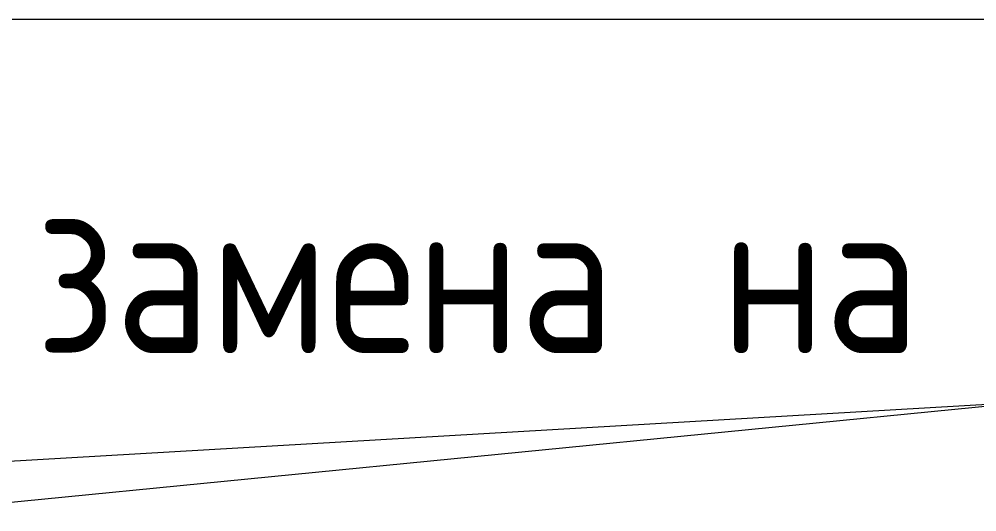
# Model space of a CAD drawing. Header units: millimetres. Extents: x -7229 to 193500, y -8553 to 29000.
# Drawn here: x 141816 to 143654, y 27749 to 28695 of the extents above; entities that cross this region are included whole.
import ezdxf

# ---------------------------------------------------------------- set-up
doc = ezdxf.new("R2010")
doc.units = ezdxf.units.MM
doc.layers.add('G-ANNO-TEXT', color=7, linetype='Continuous', lineweight=9)
doc.styles.add('GOST Common_1', font='GOST_Common.ttf', dxfattribs={"width": 0.9, "height": 300})

msp = doc.modelspace()

# ---------------------------------------------------------------- linework, layer by layer
at = {"layer": 'G-ANNO-TEXT'}
for p, q in [((136225.9, 28694.7), (152163.9, 28694.7)), ((140132.4, 27748.9), (143761.5, 27961)), ((141610.1, 27748.9), (143761.5, 27961))]:
    msp.add_line(p, q, dxfattribs=at)

# ---------------------------------------------------------------- texts
at = {"layer": 'G-ANNO-TEXT', "char_height": 300, "attachment_point": 1, "style": 'GOST Common_1'}
for s, insert, width in [('\\fGOST Common|b0|i0|c204|p34|;\\W.9; ', (143068, 28353.7), 115.443), ('\\fGOST Common|b0|i0|c204|p34|;\\W.9; ', (143574, 28353.7), 115.443), ('замена', (141847.6, 28353.7), 1479.113), ('на', (143163.3, 28353.7), 497.848)]:
    msp.add_mtext(s, dxfattribs=dict(at, insert=insert, width=width))

doc.saveas('drawing.dxf')
